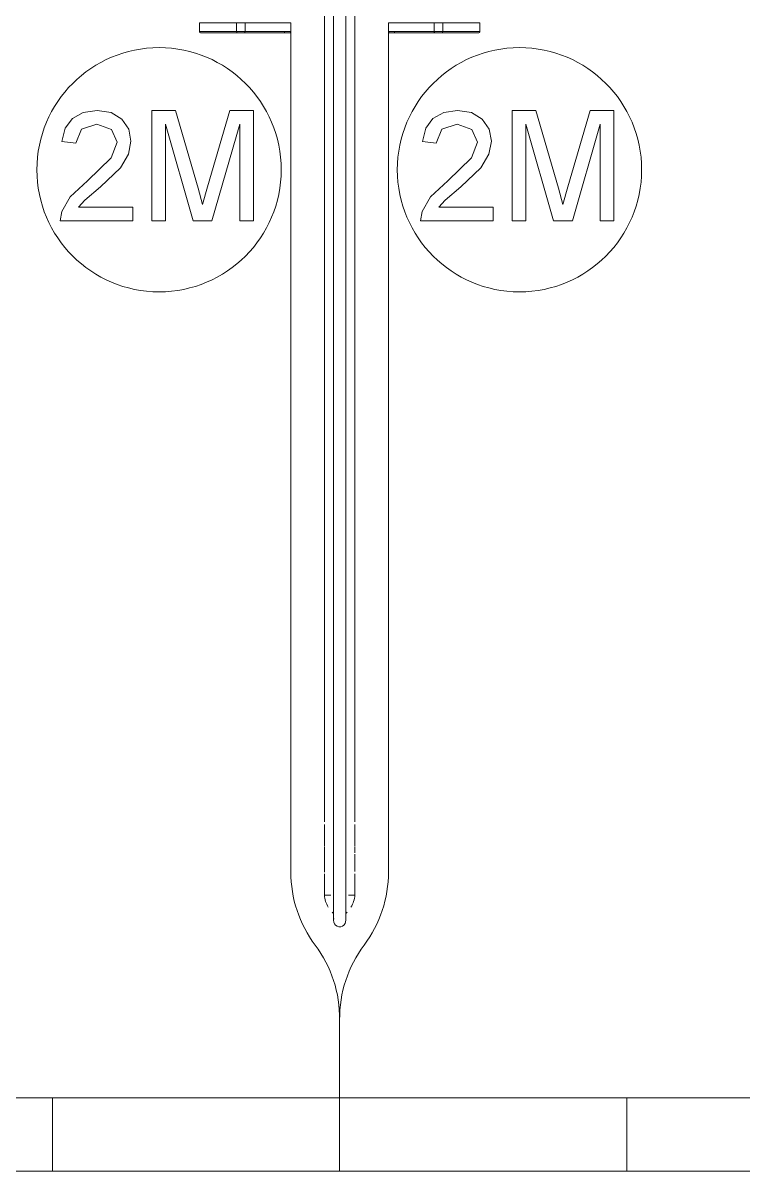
# Model space of a CAD drawing. Header units: millimetres. Extents: x 155927 to 295199, y -4084 to 97293.
# Drawn here: x 191721 to 192311, y 10700 to 11641 of the extents above; entities that cross this region are included whole.
import ezdxf

# ---------------------------------------------------------------- set-up
doc = ezdxf.new("R2010")
doc.units = ezdxf.units.MM
doc.header["$MEASUREMENT"] = 0
doc.layers.add('I-FURN', color=8, linetype='CONTINUOUS', lineweight=9)

msp = doc.modelspace()

# ---------------------------------------------------------------- linework, layer by layer
at = {"layer": 'I-FURN'}
for p, q in [((191967.91, 10986.34), (191967.91, 11824.51)), ((191975.44, 11824.51), (191975.44, 10986.34)), ((191985.44, 10986.34), (191985.44, 11824.51)), ((191992.96, 11824.51), (191992.96, 10986.34)), ((191865.6, 11640.6), (191865.6, 11633.6)), ((191865.78, 11640.6), (191865.6, 11640.6)), ((191865.6, 11640.6), (191865.6, 11633.6)), ((191865.6, 11640.6), (191865.6, 11633.6)), ((191865.78, 11633.6), (191865.78, 11640.6)), ((191896.06, 11640.6), (191865.78, 11640.6)), ((191896.06, 11633.6), (191896.06, 11640.6)), ((191902.98, 11640.6), (191896.06, 11640.6)), ((191902.98, 11633.6), (191902.98, 11640.6)), ((191940.44, 11640.6), (191902.98, 11640.6)), ((191940.44, 11633.6), (191940.44, 11640.6)), ((191940.44, 11633.6), (191940.44, 11640.6)), ((192020.43, 11640.6), (192020.43, 11633.6)), ((192020.44, 11633.6), (192020.44, 11640.6)), ((192057.89, 11640.6), (192020.44, 11640.6)), ((192057.89, 11633.6), (192057.89, 11640.6)), ((192064.81, 11640.6), (192057.89, 11640.6)), ((192064.81, 11633.6), (192064.81, 11640.6)), ((192095.09, 11640.6), (192064.81, 11640.6)), ((192095.09, 11633.6), (192095.09, 11640.6)), ((192095.27, 11640.6), (192095.09, 11640.6)), ((192095.27, 11633.6), (192095.27, 11640.6)), ((192095.27, 11633.6), (192095.27, 11640.6)), ((192095.27, 11640.6), (192095.27, 11633.6)), ((191865.78, 11633.6), (191865.6, 11633.6)), ((191896.06, 11633.6), (191865.78, 11633.6)), ((191865.97, 11632.82), (191865.94, 11632.85)), ((191866.6, 11632.6), (191896.88, 11632.6)), ((191866.6, 11632.6), (191896.88, 11632.6)), ((191902.98, 11633.6), (191896.06, 11633.6)), ((191935.44, 11632.6), (191896.88, 11632.6)), ((191896.88, 11632.6), (191902.41, 11632.6)), ((191902.41, 11632.6), (191939.44, 11632.6)), ((191940.44, 11633.6), (191902.98, 11633.6)), ((191935.44, 11633.6), (191935.44, 11632.6)), ((191939.44, 11632.6), (191935.44, 11632.6)), ((191939.44, 11632.6), (191939.44, 11632.6)), ((191940.44, 10945.43), (191940.44, 11633.6)), ((191940.44, 11633.6), (191940.44, 10945.43)), ((192020.44, 11633.6), (192020.44, 10945.43)), ((192020.44, 10945.43), (192020.44, 11633.6)), ((192057.89, 11633.6), (192020.44, 11633.6)), ((192025.43, 11632.6), (192021.43, 11632.6)), ((192021.43, 11632.6), (192058.46, 11632.6)), ((192025.43, 11632.6), (192025.43, 11633.6)), ((192063.99, 11632.6), (192025.43, 11632.6)), ((192064.81, 11633.6), (192057.89, 11633.6)), ((192058.46, 11632.6), (192063.99, 11632.6)), ((192063.99, 11632.6), (192094.27, 11632.6)), ((192063.99, 11632.6), (192094.27, 11632.6)), ((192095.09, 11633.6), (192064.81, 11633.6)), ((192094.94, 11632.86), (192094.91, 11632.83)), ((192095.27, 11633.6), (192095.09, 11633.6)), ((191770.59, 11567.35), (191761.79, 11562.47)), ((191781.95, 11568.98), (191770.59, 11567.35)), ((191793.4, 11567.17), (191781.95, 11568.98)), ((191802.18, 11561.74), (191793.4, 11567.17)), ((191846.03, 11568.98), (191826.58, 11568.98)), ((191826.58, 11568.98), (191826.58, 11478.57)), ((191864.53, 11505.26), (191846.03, 11568.98)), ((191890.48, 11568.98), (191872.3, 11506.36)), ((191909.93, 11568.98), (191890.48, 11568.98)), ((191909.93, 11478.57), (191909.93, 11568.98)), ((192065.59, 11567.35), (192056.79, 11562.47)), ((192076.95, 11568.98), (192065.59, 11567.35)), ((192088.4, 11567.17), (192076.95, 11568.98)), ((192097.18, 11561.74), (192088.4, 11567.17)), ((192141.03, 11568.98), (192121.58, 11568.98)), ((192121.58, 11568.98), (192121.58, 11478.57)), ((192159.53, 11505.26), (192141.03, 11568.98)), ((192185.48, 11568.98), (192167.3, 11506.36)), ((192204.93, 11568.98), (192185.48, 11568.98)), ((192204.93, 11478.57), (192204.93, 11568.98)), ((191761.79, 11562.47), (191755.86, 11554.48)), ((191769.18, 11553.55), (191781.71, 11557.68)), ((191781.71, 11557.68), (191793.73, 11553.45)), ((191807.77, 11553.63), (191802.18, 11561.74)), ((191837.89, 11478.57), (191837.89, 11557.68)), ((191837.89, 11557.68), (191860.6, 11478.57)), ((191875.92, 11478.57), (191898.63, 11557.68)), ((191898.63, 11557.68), (191898.63, 11478.57)), ((192056.79, 11562.47), (192050.86, 11554.48)), ((192064.18, 11553.55), (192076.71, 11557.68)), ((192076.71, 11557.68), (192088.73, 11553.45)), ((192102.77, 11553.63), (192097.18, 11561.74)), ((192132.89, 11478.57), (192132.89, 11557.68)), ((192132.89, 11557.68), (192155.6, 11478.57)), ((192170.92, 11478.57), (192193.63, 11557.68)), ((192193.63, 11557.68), (192193.63, 11478.57)), ((191755.86, 11554.48), (191753.13, 11543.55)), ((191764.43, 11542.14), (191769.18, 11553.55)), ((191793.73, 11553.45), (191798.33, 11543.09)), ((191809.63, 11543.77), (191807.77, 11553.63)), ((192050.86, 11554.48), (192048.13, 11543.55)), ((192059.43, 11542.14), (192064.18, 11553.55)), ((192088.73, 11553.45), (192093.33, 11543.09)), ((192104.63, 11543.77), (192102.77, 11553.63)), ((191753.13, 11543.55), (191764.43, 11542.14)), ((191798.33, 11543.09), (191793.45, 11530.29)), ((191807.62, 11533.06), (191809.63, 11543.77)), ((192048.13, 11543.55), (192059.43, 11542.14)), ((192093.33, 11543.09), (192088.45, 11530.29)), ((192102.62, 11533.06), (192104.63, 11543.77)), ((191793.45, 11530.29), (191773.94, 11511.46)), ((191800.95, 11521.98), (191807.62, 11533.06)), ((192088.45, 11530.29), (192068.94, 11511.46)), ((192095.95, 11521.98), (192102.62, 11533.06)), ((191784.76, 11506.49), (191800.95, 11521.98)), ((192079.76, 11506.49), (192095.95, 11521.98)), ((191773.94, 11511.46), (191759.79, 11498.36)), ((192068.94, 11511.46), (192054.79, 11498.36)), ((191771.75, 11495.62), (191784.76, 11506.49)), ((191868.26, 11491.95), (191864.53, 11505.26)), ((191872.3, 11506.36), (191868.26, 11491.95)), ((192066.75, 11495.62), (192079.76, 11506.49)), ((192163.26, 11491.95), (192159.53, 11505.26)), ((192167.3, 11506.36), (192163.26, 11491.95)), ((191759.79, 11498.36), (191752.93, 11486.36)), ((191766.66, 11489.87), (191771.75, 11495.62)), ((191811.04, 11489.87), (191766.66, 11489.87)), ((191811.04, 11478.57), (191811.04, 11489.87)), ((192054.79, 11498.36), (192047.93, 11486.36)), ((192061.66, 11489.87), (192066.75, 11495.62)), ((192106.04, 11489.87), (192061.66, 11489.87)), ((192106.04, 11478.57), (192106.04, 11489.87)), ((191752.93, 11486.36), (191751.71, 11478.57)), ((192047.93, 11486.36), (192046.71, 11478.57)), ((191751.71, 11478.57), (191811.04, 11478.57)), ((191826.58, 11478.57), (191837.89, 11478.57)), ((191860.6, 11478.57), (191875.92, 11478.57)), ((191898.63, 11478.57), (191909.93, 11478.57)), ((192046.71, 11478.57), (192106.04, 11478.57)), ((192121.58, 11478.57), (192132.89, 11478.57)), ((192155.6, 11478.57), (192170.92, 11478.57)), ((192193.63, 11478.57), (192204.93, 11478.57)), ((191967.94, 10966.58), (191967.94, 10984.3)), ((191975.44, 10986.34), (191975.44, 10983.1)), ((191975.44, 10983.1), (191975.44, 10979.87)), ((191985.44, 10985.46), (191985.44, 10986.34)), ((191985.44, 10982.23), (191985.44, 10985.46)), ((191985.44, 10979), (191985.44, 10982.23)), ((191992.94, 10984.3), (191992.94, 10966.58)), ((191975.44, 10979.87), (191975.44, 10976.65)), ((191975.44, 10976.65), (191975.44, 10973.44)), ((191975.44, 10973.44), (191975.44, 10970.26)), ((191985.44, 10975.78), (191985.44, 10979)), ((191985.44, 10972.58), (191985.44, 10975.78)), ((191985.44, 10969.41), (191985.44, 10972.58)), ((191967.91, 10960.95), (191967.91, 10965.84)), ((191975.44, 10970.26), (191975.44, 10967.1)), ((191975.44, 10967.1), (191975.44, 10963.98)), ((191975.44, 10963.98), (191975.44, 10960.88)), ((191985.44, 10966.26), (191985.44, 10969.41)), ((191985.44, 10963.14), (191985.44, 10966.26)), ((191985.44, 10960.06), (191985.44, 10963.14)), ((191992.96, 10965.84), (191992.96, 10960.95)), ((191967.94, 10945.24), (191967.94, 10961.09)), ((191975.44, 10960.88), (191975.44, 10957.83)), ((191975.44, 10957.83), (191975.44, 10954.83)), ((191975.44, 10954.83), (191975.44, 10951.87)), ((191985.44, 10957.02), (191985.44, 10960.06)), ((191985.44, 10954.02), (191985.44, 10957.02)), ((191985.44, 10951.08), (191985.44, 10954.02)), ((191992.94, 10960.06), (191992.94, 10945.79)), ((191975.44, 10951.87), (191975.44, 10948.97)), ((191975.44, 10948.97), (191975.44, 10946.13)), ((191975.44, 10946.13), (191975.44, 10943.36)), ((191985.44, 10948.2), (191985.44, 10951.08)), ((191985.44, 10945.38), (191985.44, 10948.2)), ((191985.44, 10942.62), (191985.44, 10945.38)), ((191967.94, 10926.34), (191967.94, 10943.91)), ((191975.44, 10943.36), (191975.44, 10940.65)), ((191975.44, 10940.65), (191975.44, 10938.02)), ((191975.44, 10938.02), (191975.44, 10935.46)), ((191975.44, 10935.46), (191975.44, 10932.98)), ((191985.44, 10939.93), (191985.44, 10942.62)), ((191985.44, 10937.32), (191985.44, 10939.93)), ((191985.44, 10934.78), (191985.44, 10937.32)), ((191985.44, 10932.33), (191985.44, 10934.78)), ((191992.94, 10943.91), (191992.94, 10926.34)), ((191967.91, 10930.9), (191967.91, 10931.97)), ((191967.94, 10926.34), (191973.17, 10926.34)), ((191975.44, 10932.98), (191975.44, 10930.59)), ((191975.44, 10930.59), (191975.44, 10928.29)), ((191975.44, 10928.29), (191975.44, 10926.09)), ((191975.44, 10926.09), (191975.44, 10923.97)), ((191985.44, 10929.96), (191985.44, 10932.33)), ((191985.44, 10927.69), (191985.44, 10929.96)), ((191985.44, 10925.51), (191985.44, 10927.69)), ((191985.44, 10923.42), (191985.44, 10925.51)), ((191987.75, 10926.34), (191992.94, 10926.34)), ((191992.96, 10931.97), (191992.96, 10930.9)), ((191975.44, 10923.97), (191975.44, 10921.96)), ((191975.44, 10921.96), (191975.44, 10920.05)), ((191975.44, 10920.05), (191975.44, 10918.25)), ((191975.44, 10918.25), (191975.44, 10916.56)), ((191975.44, 10916.56), (191975.44, 10914.98)), ((191985.44, 10921.44), (191985.44, 10923.42)), ((191985.44, 10919.56), (191985.44, 10921.44)), ((191985.44, 10917.78), (191985.44, 10919.56)), ((191985.44, 10916.12), (191985.44, 10917.78)), ((191985.44, 10914.57), (191985.44, 10916.12)), ((191975.44, 10914.98), (191975.44, 10913.51)), ((191975.44, 10913.51), (191975.44, 10912.16)), ((191975.44, 10912.16), (191975.44, 10910.92)), ((191975.44, 10910.92), (191975.44, 10909.81)), ((191975.44, 10909.81), (191975.44, 10908.82)), ((191975.44, 10908.82), (191975.44, 10907.96)), ((191975.44, 10907.96), (191975.44, 10907.22)), ((191975.44, 10907.22), (191975.44, 10906.6)), ((191975.44, 10906.6), (191975.44, 10906.12)), ((191985.44, 10913.13), (191985.44, 10914.57)), ((191985.44, 10911.81), (191985.44, 10913.13)), ((191985.44, 10910.61), (191985.44, 10911.81)), ((191985.44, 10909.53), (191985.44, 10910.61)), ((191985.44, 10908.58), (191985.44, 10909.53)), ((191985.44, 10907.74), (191985.44, 10908.58)), ((191985.44, 10907.04), (191985.44, 10907.74)), ((191985.44, 10906.46), (191985.44, 10907.04)), ((191985.44, 10906.01), (191985.44, 10906.46)), ((191975.44, 10906.12), (191975.44, 10905.76)), ((191975.44, 10905.76), (191975.44, 10905.53)), ((191975.44, 10905.53), (191975.44, 10905.43)), ((191975.44, 10905.43), (191975.44, 10905.42)), ((191985.44, 10905.68), (191985.44, 10906.01)), ((191985.44, 10905.49), (191985.44, 10905.68)), ((191985.44, 10905.42), (191985.44, 10905.49)), ((191980.44, 10700.42), (191980.44, 10824.32)), ((191980.44, 10824.32), (191980.44, 10700.42)), ((191980.44, 10824.32), (191980.44, 10700.42)), ((191980.44, 10700.42), (191980.44, 10824.32)), ((192740.44, 10760.42), (191220.44, 10760.42)), ((191615.44, 10760.42), (191745.44, 10760.42)), ((191745.44, 10760.42), (192215.44, 10760.42)), ((191745.44, 10700.42), (191745.44, 10760.42)), ((191745.44, 10700.42), (191745.44, 10760.42)), ((192215.44, 10760.42), (192345.8, 10760.42)), ((192215.44, 10700.42), (192215.44, 10760.42)), ((192215.44, 10700.42), (192215.44, 10760.42)), ((191180.44, 10700.42), (191980.44, 10700.42)), ((191980.44, 10700.42), (191180.44, 10700.42)), ((191220.44, 10700.42), (192740.44, 10700.42)), ((191745.44, 10700.42), (191615.44, 10700.42)), ((192215.44, 10700.42), (191745.44, 10700.42)), ((191980.44, 10700.42), (192780.44, 10700.42)), ((192780.44, 10700.42), (191980.44, 10700.42)), ((192345.8, 10700.42), (192215.44, 10700.42))]:
    msp.add_line(p, q, dxfattribs=at)
at = {"layer": 'I-FURN', "flags": 128}
for points in [[(191865.74, 11633.09), (191865.72, 11633.13), (191865.7, 11633.17), (191865.68, 11633.2), (191865.67, 11633.24), (191865.65, 11633.28), (191865.64, 11633.31), (191865.63, 11633.35), (191865.62, 11633.39), (191865.61, 11633.43), (191865.61, 11633.47), (191865.6, 11633.51), (191865.6, 11633.55), (191865.6, 11633.59), (191865.6, 11633.6)], [(191896.88, 11632.6), (191896.97, 11632.6), (191897.07, 11632.6), (191897.18, 11632.6), (191897.28, 11632.6), (191897.4, 11632.6), (191897.52, 11632.6), (191897.64, 11632.6), (191897.77, 11632.6), (191897.9, 11632.6), (191898.03, 11632.6), (191898.17, 11632.6), (191898.31, 11632.6), (191898.45, 11632.6), (191898.6, 11632.6), (191898.75, 11632.6), (191898.9, 11632.6), (191899.05, 11632.6), (191899.2, 11632.6), (191899.36, 11632.6), (191899.52, 11632.6), (191899.68, 11632.6), (191899.83, 11632.6), (191899.99, 11632.6), (191900.15, 11632.6), (191900.31, 11632.6), (191900.47, 11632.6), (191900.63, 11632.6), (191900.79, 11632.6), (191900.95, 11632.6), (191901.11, 11632.6), (191901.26, 11632.6), (191901.41, 11632.6), (191901.56, 11632.6), (191901.71, 11632.6), (191901.86, 11632.6), (191902, 11632.6), (191902.14, 11632.6), (191902.28, 11632.6), (191902.41, 11632.6)], [(191902.41, 11632.6), (191905.19, 11632.6), (191907.89, 11632.6), (191910.51, 11632.6), (191913.03, 11632.6), (191915.46, 11632.6), (191917.79, 11632.6), (191920.02, 11632.6), (191922.14, 11632.6), (191924.16, 11632.6), (191926.06, 11632.6), (191927.85, 11632.6), (191929.52, 11632.6), (191931.07, 11632.6), (191932.49, 11632.6), (191933.79, 11632.6), (191934.97, 11632.6), (191936.01, 11632.6), (191936.93, 11632.6), (191937.71, 11632.6), (191938.36, 11632.6), (191938.87, 11632.6), (191939.25, 11632.6), (191939.44, 11632.6)], [(191939.44, 11632.6), (191939.44, 11632.6), (191939.43, 11632.6), (191939.42, 11632.6), (191939.39, 11632.6), (191939.36, 11632.6), (191939.33, 11632.6), (191939.29, 11632.6), (191939.24, 11632.6), (191939.19, 11632.6), (191939.13, 11632.6), (191939.06, 11632.6), (191938.99, 11632.6), (191938.92, 11632.6), (191938.83, 11632.6), (191938.75, 11632.6), (191938.65, 11632.6), (191938.55, 11632.6), (191938.45, 11632.6), (191938.34, 11632.6), (191938.23, 11632.6), (191938.11, 11632.6), (191937.99, 11632.6), (191937.87, 11632.6), (191937.74, 11632.6), (191937.61, 11632.6), (191937.47, 11632.6), (191937.33, 11632.6), (191937.19, 11632.6), (191937.04, 11632.6), (191936.89, 11632.6), (191936.74, 11632.6), (191936.59, 11632.6), (191936.44, 11632.6), (191936.28, 11632.6), (191936.12, 11632.6), (191935.97, 11632.6), (191935.81, 11632.6), (191935.65, 11632.6), (191935.49, 11632.6), (191935.44, 11632.6)], [(191940.44, 11633.6), (191940.44, 11633.56), (191940.44, 11633.52), (191940.44, 11633.48), (191940.43, 11633.44), (191940.42, 11633.4), (191940.42, 11633.36), (191940.41, 11633.32), (191940.39, 11633.29), (191940.38, 11633.25), (191940.37, 11633.21), (191940.35, 11633.17), (191940.33, 11633.14), (191940.31, 11633.1), (191940.29, 11633.07), (191940.27, 11633.04), (191940.25, 11633), (191940.22, 11632.97), (191940.2, 11632.94), (191940.17, 11632.91), (191940.14, 11632.88), (191940.11, 11632.86), (191940.08, 11632.83), (191940.05, 11632.81), (191940.02, 11632.78), (191939.98, 11632.76), (191939.95, 11632.74), (191939.92, 11632.72), (191939.88, 11632.7), (191939.84, 11632.68), (191939.81, 11632.67), (191939.77, 11632.65), (191939.73, 11632.64), (191939.69, 11632.63), (191939.65, 11632.62), (191939.61, 11632.62), (191939.58, 11632.61), (191939.54, 11632.6), (191939.5, 11632.6), (191939.46, 11632.6), (191939.44, 11632.6)], [(192021.43, 11632.6), (192021.39, 11632.6), (192021.35, 11632.6), (192021.31, 11632.61), (192021.27, 11632.61), (192021.23, 11632.62), (192021.19, 11632.63), (192021.15, 11632.64), (192021.11, 11632.65), (192021.07, 11632.66), (192021.04, 11632.68), (192021, 11632.7), (192020.96, 11632.71), (192020.93, 11632.73), (192020.89, 11632.75), (192020.86, 11632.78), (192020.83, 11632.8), (192020.8, 11632.82), (192020.77, 11632.85), (192020.74, 11632.88), (192020.71, 11632.9), (192020.68, 11632.93), (192020.65, 11632.96), (192020.63, 11632.99), (192020.61, 11633.03), (192020.58, 11633.06), (192020.56, 11633.09), (192020.54, 11633.13), (192020.53, 11633.17), (192020.51, 11633.2), (192020.49, 11633.24), (192020.48, 11633.28), (192020.47, 11633.31), (192020.46, 11633.35), (192020.45, 11633.39), (192020.44, 11633.43), (192020.43, 11633.47), (192020.43, 11633.51), (192020.43, 11633.55), (192020.43, 11633.59), (192020.43, 11633.6)], [(192025.43, 11632.6), (192025.27, 11632.6), (192025.11, 11632.6), (192024.95, 11632.6), (192024.79, 11632.6), (192024.63, 11632.6), (192024.47, 11632.6), (192024.32, 11632.6), (192024.17, 11632.6), (192024.02, 11632.6), (192023.87, 11632.6), (192023.72, 11632.6), (192023.58, 11632.6), (192023.44, 11632.6), (192023.3, 11632.6), (192023.17, 11632.6), (192023.04, 11632.6), (192022.91, 11632.6), (192022.79, 11632.6), (192022.67, 11632.6), (192022.56, 11632.6), (192022.45, 11632.6), (192022.34, 11632.6), (192022.24, 11632.6), (192022.15, 11632.6), (192022.06, 11632.6), (192021.98, 11632.6), (192021.9, 11632.6), (192021.83, 11632.6), (192021.76, 11632.6), (192021.7, 11632.6), (192021.64, 11632.6), (192021.59, 11632.6), (192021.55, 11632.6), (192021.51, 11632.6), (192021.48, 11632.6), (192021.46, 11632.6), (192021.44, 11632.6), (192021.43, 11632.6), (192021.43, 11632.6)], [(192021.43, 11632.6), (192021.43, 11632.6), (192021.43, 11632.6)], [(192021.43, 11632.6), (192021.71, 11632.6), (192022.13, 11632.6), (192022.67, 11632.6), (192023.36, 11632.6), (192024.17, 11632.6), (192025.12, 11632.6), (192026.2, 11632.6), (192027.41, 11632.6), (192028.75, 11632.6), (192030.21, 11632.6), (192031.79, 11632.6), (192033.49, 11632.6), (192035.31, 11632.6), (192037.24, 11632.6), (192039.29, 11632.6), (192041.44, 11632.6), (192043.7, 11632.6), (192046.05, 11632.6), (192048.51, 11632.6), (192051.05, 11632.6), (192053.69, 11632.6), (192056.41, 11632.6), (192058.46, 11632.6)], [(192058.46, 11632.6), (192058.59, 11632.6), (192058.73, 11632.6), (192058.87, 11632.6), (192059.01, 11632.6), (192059.16, 11632.6), (192059.31, 11632.6), (192059.46, 11632.6), (192059.61, 11632.6), (192059.77, 11632.6), (192059.92, 11632.6), (192060.08, 11632.6), (192060.24, 11632.6), (192060.4, 11632.6), (192060.56, 11632.6), (192060.72, 11632.6), (192060.88, 11632.6), (192061.04, 11632.6), (192061.19, 11632.6), (192061.35, 11632.6), (192061.51, 11632.6), (192061.67, 11632.6), (192061.82, 11632.6), (192061.97, 11632.6), (192062.13, 11632.6), (192062.27, 11632.6), (192062.42, 11632.6), (192062.56, 11632.6), (192062.7, 11632.6), (192062.84, 11632.6), (192062.97, 11632.6), (192063.1, 11632.6), (192063.23, 11632.6), (192063.35, 11632.6), (192063.47, 11632.6), (192063.59, 11632.6), (192063.69, 11632.6), (192063.8, 11632.6), (192063.9, 11632.6), (192063.99, 11632.6)], [(192095.27, 11633.6), (192095.27, 11633.56), (192095.27, 11633.52), (192095.26, 11633.48), (192095.26, 11633.44), (192095.25, 11633.4), (192095.24, 11633.36), (192095.23, 11633.32), (192095.22, 11633.29), (192095.21, 11633.25), (192095.19, 11633.21), (192095.18, 11633.17), (192095.16, 11633.14), (192095.14, 11633.1)]]:
    msp.add_lwpolyline(points, dxfattribs=at)
at = {"layer": 'I-FURN'}
for centre, radius, start, end in [((191832.65, 11520.44), 100, 0, 180), ((192127.65, 11520.44), 100, 0, 180), ((191832.65, 11520.44), 100, 180, 0), ((192127.65, 11520.44), 100, 180, 0), ((192040.44, 10945.43), 100, 180, 216.8699), ((192040.44, 10945.43), 100, 180, 216.8699), ((191920.44, 10945.43), 100, 323.1301, 0), ((191920.44, 10945.43), 100, 323.1301, 0), ((191991.4, 10928.67), 23.6, 185.66638, 210.85638), ((191969.47, 10928.67), 23.6, 329.14362, 354.33362), ((191980.44, 10918.28), 8.51, 223.45137, 234.45946), ((191980.44, 10905.42), 5, 158.17478, 6.91519), ((191980.44, 10918.28), 8.51, 305.54054, 316.54863), ((191880.41, 10825.41), 100.03, 359.37439, 36.8699), ((191880.41, 10825.41), 100.03, 359.37439, 36.8699), ((192080.46, 10825.41), 100.03, 143.1301, 180.62561), ((192080.46, 10825.41), 100.03, 143.1301, 180.62561)]:
    msp.add_arc(centre, radius, start, end, dxfattribs=at)
for centre, major_axis, ratio, start_param, end_param in [((191866.6, 11633.6), (0, -1), 0.819152, 4.712389, 6.283185), ((191896.88, 11633.6), (0, -1), 0.819152, 4.712389, 6.283185), ((191902.41, 11633.6), (0, -1), 0.56467, 0, 1.570796), ((191939.44, 11633.6), (0, -1), 0.998113, 0, 1.570796), ((192021.43, 11633.6), (0, 1), 0.998113, 1.570796, 3.141593), ((192058.46, 11633.6), (0, 1), 0.56467, 1.570796, 3.141593), ((192063.99, 11633.6), (0, 1), 0.819152, 3.141593, 4.712389), ((192094.27, 11633.6), (0, -1), 0.819152, 0, 1.570796)]:
    msp.add_ellipse(centre, major_axis=major_axis, ratio=ratio, start_param=start_param, end_param=end_param, dxfattribs=at)

doc.saveas('drawing.dxf')
